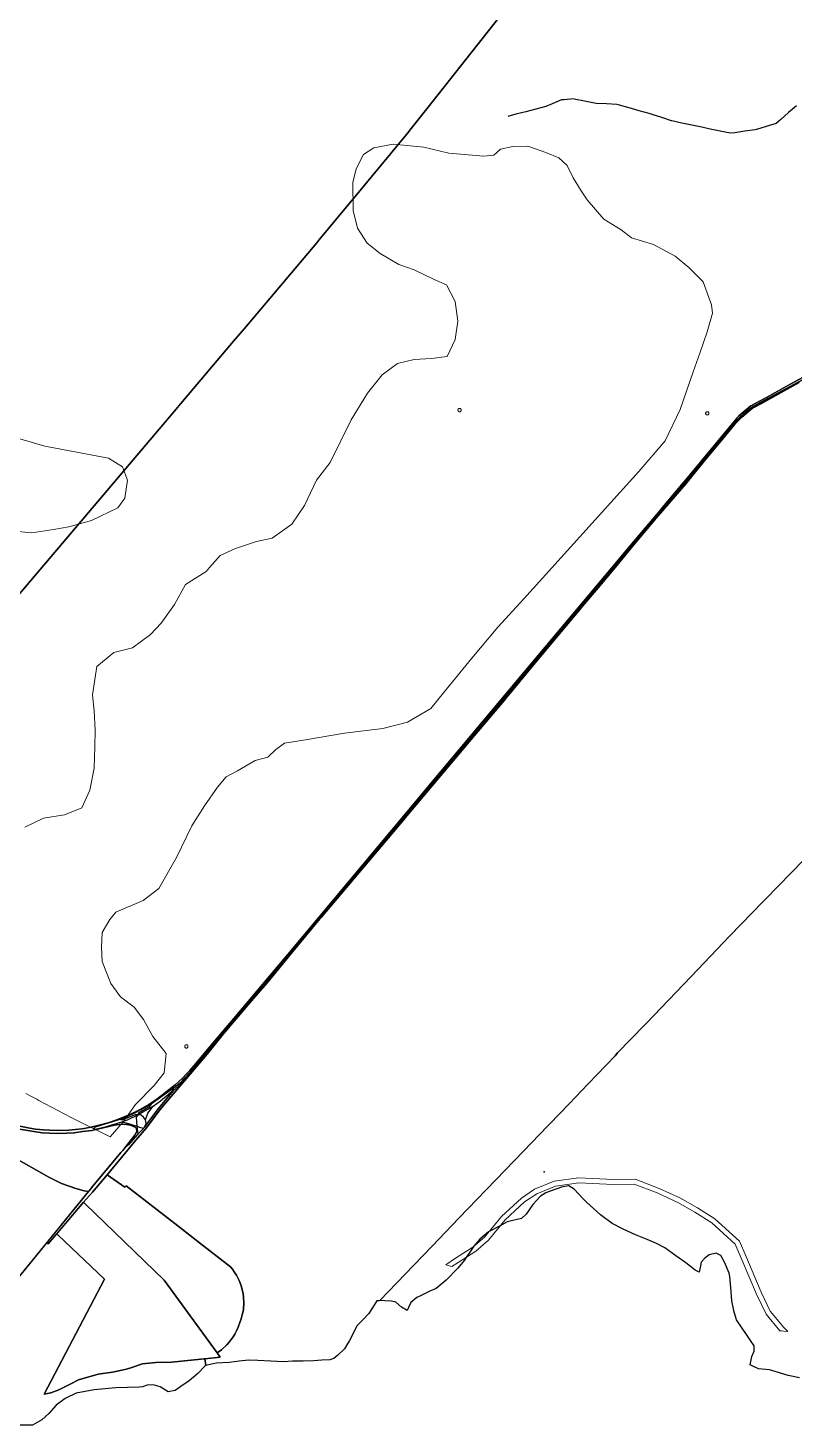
# Model space of a CAD drawing. Header units: metres. Extents: x 3 to 1005126, y 39 to 4383651.
# Drawn here: x 481924 to 483783, y 4356981 to 4360370 of the extents above; entities that cross this region are included whole.
import ezdxf

# ---------------------------------------------------------------- set-up
doc = ezdxf.new("R2010")
doc.units = ezdxf.units.M
doc.header["$MEASUREMENT"] = 0
doc.layers.add('Carreteras_5_km_Cala_Blava', color=2, linetype='Continuous', lineweight=30)
doc.layers.add('Red_hidrologica_Provisional_5_km_Cala_Blava', color=4, linetype='Continuous', lineweight=30)
doc.layers.add('Habitats_5_km_Cala_Blava', color=7, linetype='Continuous', lineweight=9, true_color=0xe7f7d0)
doc.layers.add('TM_Llucmajor', color=7, linetype='Continuous')
doc.layers.add('Yacimientos_arqueologicos_5_km_Cala_Blava', color=7, linetype='Continuous', true_color=0x6c7696)

msp = doc.modelspace()

# ---------------------------------------------------------------- linework, layer by layer
at = {"layer": 'Carreteras_5_km_Cala_Blava'}
for p, q in [((483382.5, 4359105.1, 71.6), (483338.3, 4359052.4, 71.6)), ((482222.4, 4357759.1, 79), (482185.6, 4357739, 80.1)), ((482083.2, 4357700, 84), (482082.6, 4357699.9, 84)), ((482190, 4357686, 80.9), (482166.5, 4357659.4, 81.6)), ((482187.8, 4357706.1, 80.7), (482190, 4357686, 80.9)), ((482190, 4357686, 80.9), (482204.6, 4357701.3, 80.4))]:
    msp.add_line(p, q, dxfattribs=at)
for points in [[(484349.4, 4359816.3, 68.8), (483872.9, 4359553.7, 75.4), (483792, 4359510.1, 75.4), (483740.5, 4359482.3, 75.4), (483683.5, 4359450.3, 75.8), (483664.8, 4359437.4, 75.8), (483649.7, 4359423.8, 75.7), (483382.5, 4359105.1, 71.6)], [(483338.3, 4359052.4, 71.6), (483116.8, 4358788.7, 70.6), (482944.9, 4358584.2, 70.6)], [(482944.9, 4358584.2, 70.6), (482488, 4358038.1, 74.6), (482484.9, 4358034.5, 74.6), (482326.5, 4357847.3, 76.3), (482291.8, 4357810.3, 77), (482277.2, 4357797.7, 77.5)], [(482277.2, 4357797.7, 77.5), (482269.2, 4357793.5, 0), (482259.8, 4357785.6, 78), (482222.4, 4357759.1, 79)], [(482227, 4357754.1, 79), (482245.3, 4357767.3, 0), (482263.9, 4357782.7, 78), (482274.2, 4357792.7, 0), (482277.2, 4357797.7, 77.5)], [(482222.4, 4357759.1, 79), (482217.2, 4357752.1, 0), (482191.8, 4357737.4, 0), (482190, 4357733, 80.1)], [(482190, 4357733, 80.1), (482209, 4357743.4, 0), (482227, 4357754.1, 79)], [(482209, 4357721.3, 80), (482214.3, 4357737.7, 79.6), (482222.7, 4357748.2, 79.2), (482227, 4357754.1, 79)], [(482149.9, 4357722.7, 81.9), (482086.9, 4357703.6, 83.9), (482083.2, 4357700, 84)], [(482083.2, 4357700, 84), (482086.4, 4357698.7, 83.9), (482114.3, 4357705.2, 0), (482151.2, 4357715.9, 81.9)], [(482185.6, 4357739, 80.1), (482163.8, 4357728.3, 81), (482149.9, 4357722.7, 81.9)], [(482190, 4357733, 80.1), (482185.1, 4357733.9, 0), (482151.7, 4357720.4, 0), (482149.9, 4357722.7, 81.9)], [(482151.2, 4357715.9, 81.9), (482165, 4357721.4, 81), (482190, 4357733, 80.1)], [(482151.2, 4357715.9, 81.9), (482161.8, 4357714.1, 81.5), (482187.8, 4357706.1, 80.7)], [(482190, 4357733, 80.1), (482185.8, 4357727.4, 80.5), (482187.8, 4357706.1, 80.7)], [(482209, 4357721.3, 80), (482204.3, 4357728, 80), (482197.9, 4357732.8, 80.1), (482190, 4357733, 80.1)], [(482204.6, 4357701.3, 80.4), (482210.5, 4357712.6, 80.1), (482209, 4357721.3, 80)], [(482187.8, 4357706.1, 80.7), (482194.6, 4357703, 80.6), (482204.6, 4357701.3, 80.4)]]:
    msp.add_polyline3d(points, dxfattribs=at)
at = {"layer": 'Habitats_5_km_Cala_Blava'}
for points in [[(481915.9, 4358431.3), (481960.9, 4358453.3), (482011.9, 4358461.3), (482053.9, 4358478.3), (482073.9, 4358521.3), (482083.9, 4358574.3), (482085.9, 4358626.3), (482086.9, 4358666.3), (482083.9, 4358713.3), (482079.9, 4358752.3), (482090.9, 4358821.3), (482131.9, 4358855.3), (482176.9, 4358866.3), (482220.9, 4358898.3), (482246.9, 4358926.3), (482278.9, 4358971.3), (482305.9, 4359020.3), (482355.9, 4359051.3), (482363.9, 4359061.3), (482389.9, 4359090.3), (482426.9, 4359107.3), (482477.9, 4359124.3), (482515.9, 4359132.3), (482563.9, 4359166.3), (482594.9, 4359211.3), (482623.9, 4359273.3), (482656.9, 4359316.3), (482707.9, 4359419.3), (482747.9, 4359484.3), (482782.9, 4359528.3), (482819.9, 4359556.3), (482860.9, 4359566.3), (482902.9, 4359568.3), (482940.9, 4359573.3), (482959.9, 4359614.3), (482966.9, 4359659.3), (482959.9, 4359706.3), (482938.9, 4359747.3), (482908.9, 4359760.3), (482860.9, 4359783.3), (482823.9, 4359796.3), (482777.9, 4359823.3), (482746.9, 4359848.3), (482722.9, 4359884.3), (482712.9, 4359927.3), (482711.9, 4359995.3), (482719.9, 4360028.3), (482737.9, 4360063.3), (482762.9, 4360079.3), (482809.9, 4360088.3), (482842.9, 4360085.3), (482883.9, 4360081.3), (482944.9, 4360066.3), (483029.9, 4360059.3), (483053.9, 4360061.3), (483069.9, 4360076.3), (483099.9, 4360082.3), (483136.9, 4360083.3), (483179.9, 4360068.3), (483211.9, 4360055.3), (483231.9, 4360036.3), (483246.9, 4360006.3), (483265.9, 4359975.3), (483280.9, 4359953.3), (483320.9, 4359906.3), (483362.9, 4359880.3), (483387.9, 4359861.3), (483441.9, 4359845.3), (483493.9, 4359816.3), (483526.9, 4359789.3), (483561.9, 4359754.3), (483581.9, 4359698.3), (483584.9, 4359678.3), (483571.9, 4359633.3), (483553.9, 4359581.3), (483537.9, 4359536.3), (483505.9, 4359444.3), (483469.9, 4359368.3), (483405.9, 4359294.3), (483126.9, 4358985.3), (483063.9, 4358916.3), (483000.9, 4358841.3), (482931.9, 4358757.3), (482900.9, 4358719.3), (482844.9, 4358686.3), (482784.9, 4358670.3), (482691.9, 4358659.3), (482601.9, 4358644.3), (482545.9, 4358635.3), (482524.9, 4358619.3), (482505.9, 4358601.3), (482474.9, 4358593.3), (482431.9, 4358568.3), (482404.9, 4358553.3), (482383.9, 4358528.3), (482351.9, 4358483.3), (482320.9, 4358434.3), (482283.9, 4358357.3), (482240.9, 4358282.3), (482202.9, 4358253.3), (482136.9, 4358225.3), (482121.9, 4358207.3), (482103.9, 4358175.3), (482101.9, 4358139.3), (482103.9, 4358105.3), (482124.9, 4358052.3), (482147.9, 4358019.3), (482180.9, 4357994.3), (482203.9, 4357964.3), (482226.9, 4357923.3), (482258.9, 4357882.3), (482253.9, 4357835.3), (482229.9, 4357804.3), (482184.9, 4357758.3), (482154.9, 4357716.3), (482123.4, 4357679.8), (482114.9, 4357683.9), (482105.1, 4357688.7), (482066, 4357708.1), (482056.3, 4357713), (482036.9, 4357722.9), (482027.2, 4357727.9), (481949.9, 4357768.3), (481945.1, 4357770.9), (481935.4, 4357776), (481930.6, 4357778.5), (481918.2, 4357785.2)], [(481878.9, 4359380.3), (481964.9, 4359355.3), (482045.9, 4359340.3), (482118.9, 4359326.3), (482152.9, 4359305.3), (482164.9, 4359273.3), (482158.9, 4359229.3), (482141.9, 4359206.3), (482077.9, 4359175.3), (482022.9, 4359160.3), (481985.9, 4359153.3), (481932.9, 4359145.3), (481898.9, 4359148.3)]]:
    msp.add_lwpolyline(points, dxfattribs=at)
for points in [[(482971.2, 4359439.3), (482970.3, 4359439.3), (482969.7, 4359439.3), (482969.2, 4359439.8), (482968.7, 4359439.8), (482968.3, 4359440.3), (482967.9, 4359440.8), (482967.6, 4359441.3), (482967.3, 4359441.8), (482967.1, 4359442.3), (482967, 4359442.8), (482966.9, 4359443.3), (482967, 4359443.8), (482967.1, 4359444.3), (482967.3, 4359444.8), (482967.5, 4359445.3), (482967.8, 4359445.8), (482968.2, 4359446.3), (482968.6, 4359446.3), (482969.1, 4359446.8), (482969.6, 4359447.3), (482970.1, 4359447.3), (482970.7, 4359447.3), (482971.2, 4359447.3), (482971.7, 4359447.3), (482972.3, 4359447.3), (482972.8, 4359446.8), (482973.2, 4359446.8), (482973.7, 4359446.3), (482974, 4359445.8), (482974.3, 4359445.3), (482974.6, 4359444.8), (482974.8, 4359444.3), (482974.9, 4359443.8), (482974.9, 4359443.3), (482974.9, 4359442.8), (482974.8, 4359442.3), (482974.6, 4359441.8), (482974.3, 4359441.3), (482974, 4359440.8), (482973.7, 4359440.3), (482973.2, 4359439.8), (482972.8, 4359439.8), (482972.3, 4359439.3), (482971.7, 4359439.3)], [(482971.7, 4359439.3), (482972.3, 4359439.3), (482972.8, 4359439.8), (482973.2, 4359439.8), (482973.7, 4359440.3), (482974, 4359440.8), (482974.3, 4359441.3), (482974.6, 4359441.8), (482974.8, 4359442.3), (482974.9, 4359442.8), (482974.9, 4359443.3), (482974.9, 4359443.8), (482974.8, 4359444.3), (482974.6, 4359444.8), (482974.3, 4359445.3), (482974, 4359445.8), (482973.7, 4359446.3), (482973.2, 4359446.8), (482972.8, 4359446.8), (482972.3, 4359447.3), (482971.7, 4359447.3), (482971.2, 4359447.3), (482970.7, 4359447.3), (482970.1, 4359447.3), (482969.6, 4359447.3), (482969.1, 4359446.8), (482968.6, 4359446.3), (482968.2, 4359446.3), (482967.8, 4359445.8), (482967.5, 4359445.3), (482967.3, 4359444.8), (482967.1, 4359444.3), (482967, 4359443.8), (482966.9, 4359443.3), (482967, 4359442.8), (482967.1, 4359442.3), (482967.3, 4359441.8), (482967.6, 4359441.3), (482967.9, 4359440.8), (482968.3, 4359440.3), (482968.7, 4359439.8), (482969.2, 4359439.8), (482969.7, 4359439.3), (482970.3, 4359439.3), (482971.2, 4359439.3)], [(483572.2, 4359431.3), (483571.3, 4359431.3), (483570.7, 4359431.3), (483570.2, 4359431.8), (483569.7, 4359431.8), (483569.3, 4359432.3), (483568.9, 4359432.8), (483568.6, 4359433.3), (483568.3, 4359433.8), (483568.1, 4359434.3), (483568, 4359434.8), (483567.9, 4359435.3), (483568, 4359435.8), (483568.1, 4359436.3), (483568.3, 4359436.8), (483568.5, 4359437.3), (483568.8, 4359437.8), (483569.2, 4359438.3), (483569.6, 4359438.3), (483570.1, 4359438.8), (483570.6, 4359439.3), (483571.1, 4359439.3), (483571.7, 4359439.3), (483572.2, 4359439.3), (483572.7, 4359439.3), (483573.3, 4359439.3), (483573.8, 4359438.8), (483574.2, 4359438.8), (483574.7, 4359438.3), (483575, 4359437.8), (483575.4, 4359437.3), (483575.6, 4359436.8), (483575.8, 4359436.3), (483575.9, 4359435.8), (483575.9, 4359435.3), (483575.9, 4359434.8), (483575.8, 4359434.3), (483575.6, 4359433.8), (483575.4, 4359433.3), (483575, 4359432.8), (483574.7, 4359432.3), (483574.2, 4359431.8), (483573.8, 4359431.8), (483573.3, 4359431.3), (483572.7, 4359431.3)], [(482308.1, 4357895.3), (482307.2, 4357895.3), (482306.7, 4357895.3), (482306.2, 4357895.8), (482305.7, 4357895.8), (482305.3, 4357896.3), (482304.9, 4357896.8), (482304.6, 4357897.3), (482304.3, 4357897.8), (482304.1, 4357898.3), (482304, 4357898.8), (482303.9, 4357899.3), (482304, 4357899.8), (482304.1, 4357900.3), (482304.2, 4357900.8), (482304.5, 4357901.3), (482304.8, 4357901.8), (482305.1, 4357902.3), (482305.6, 4357902.3), (482306.1, 4357902.8), (482306.6, 4357903.3), (482307.1, 4357903.3), (482307.6, 4357903.3), (482308.1, 4357903.3), (482308.7, 4357903.3), (482309.2, 4357903.3), (482309.7, 4357902.8), (482310.2, 4357902.8), (482310.6, 4357902.3), (482311, 4357901.8), (482311.3, 4357901.3), (482311.6, 4357900.8), (482311.8, 4357900.3), (482311.9, 4357899.8), (482311.9, 4357899.3), (482311.9, 4357898.8), (482311.8, 4357898.3), (482311.6, 4357897.8), (482311.3, 4357897.3), (482311, 4357896.8), (482310.6, 4357896.3), (482310.2, 4357895.8), (482309.7, 4357895.8), (482309.2, 4357895.3), (482308.7, 4357895.3)], [(483757.8, 4357208.4), (483751.8, 4357209.1), (483748.4, 4357209.4), (483714.8, 4357249.8), (483691.5, 4357297.8), (483654.4, 4357385.8), (483639.9, 4357419.8), (483583.3, 4357471.3), (483541.9, 4357497.3), (483500.2, 4357520.8), (483450.6, 4357543.8), (483394.9, 4357565.3), (483344.8, 4357564.3), (483260.2, 4357568.3), (483203.5, 4357560.3), (483158.8, 4357541.8), (483128.7, 4357521.8), (483081.3, 4357478.3), (483041.2, 4357429.3), (483010.5, 4357402.3), (482967.2, 4357375.3), (482952.3, 4357365.1), (482949.2, 4357366), (482937.3, 4357369.3), (482960.7, 4357385.3), (483003.3, 4357412.3), (483032.6, 4357437.3), (483072.6, 4357486.3), (483121.2, 4357530.8), (483153.1, 4357552.8), (483200.3, 4357572.3), (483259.7, 4357580.3), (483345, 4357576.3), (483397, 4357577.3), (483455.3, 4357554.8), (483505.7, 4357531.8), (483548, 4357507.3), (483590.6, 4357481.3), (483649.9, 4357426.8), (483665.5, 4357390.8), (483702.4, 4357302.8), (483725, 4357256.8), (483757.4, 4357217.3), (483767.3, 4357207.3)], [(483757.8, 4357208.4), (483751.8, 4357209.1), (483748.4, 4357209.4), (483714.8, 4357249.8), (483691.5, 4357297.8), (483654.4, 4357385.8), (483639.9, 4357419.8), (483583.3, 4357471.3), (483541.9, 4357497.3), (483500.2, 4357520.8), (483450.6, 4357543.8), (483394.9, 4357565.3), (483344.8, 4357564.3), (483260.2, 4357568.3), (483203.5, 4357560.3), (483158.8, 4357541.8), (483128.7, 4357521.8), (483081.3, 4357478.3), (483041.2, 4357429.3), (483010.5, 4357402.3), (482967.2, 4357375.3), (482952.3, 4357365.1), (482949.2, 4357366), (482937.3, 4357369.3), (482960.7, 4357385.3), (483003.3, 4357412.3), (483032.6, 4357437.3), (483072.6, 4357486.3), (483121.2, 4357530.8), (483153.1, 4357552.8), (483200.3, 4357572.3), (483259.7, 4357580.3), (483345, 4357576.3), (483397, 4357577.3), (483455.3, 4357554.8), (483505.7, 4357531.8), (483548, 4357507.3), (483590.6, 4357481.3), (483649.9, 4357426.8), (483665.5, 4357390.8), (483702.4, 4357302.8), (483725, 4357256.8), (483757.4, 4357217.3), (483767.3, 4357207.3)]]:
    msp.add_lwpolyline(points, close=True, dxfattribs=at)
at = {"layer": 'Red_hidrologica_Provisional_5_km_Cala_Blava'}
msp.add_lwpolyline([(483788.4, 4360181.1), (483769.3, 4360164.8), (483750.3, 4360148.6), (483738.9, 4360138.8), (483715, 4360131.4), (483691.1, 4360124), (483688.2, 4360123.1), (483663.4, 4360119.6), (483638.6, 4360116.2), (483627.8, 4360114.7), (483603.3, 4360119.8), (483578.9, 4360125), (483559, 4360129.2), (483534.5, 4360134.4), (483510.1, 4360139.6), (483485.6, 4360144.8), (483485.3, 4360144.8), (483461.6, 4360152.7), (483437.9, 4360160.7), (483431, 4360162.9), (483406.9, 4360169.6), (483382.8, 4360176.3), (483358.7, 4360183), (483352.5, 4360184.7), (483327.5, 4360186), (483302.6, 4360187.4), (483298.2, 4360187.6), (483273.7, 4360192.7), (483249.3, 4360197.8), (483248.7, 4360198), (483223.8, 4360196), (483218.5, 4360195.6), (483195.3, 4360186.1), (483179.9, 4360179.9), (483155.7, 4360173.5), (483131.5, 4360167.1), (483107.3, 4360160.8), (483088.1, 4360155.7)], dxfattribs=at)
at = {"layer": 'TM_Llucmajor', "linetype": 'Continuous', "flags": 128}
for points in [[(481898.9, 4358992.4), (482287.4, 4359450.6), (482288.3, 4359451.7), (482289.1, 4359452.6), (482294.6, 4359459.1), (482422.6, 4359610.1), (482449.2, 4359641.5), (482624.3, 4359849.3), (482629.5, 4359855.5), (482712.8, 4359955.7), (482713.3, 4359956.3), (482846.2, 4360117), (482850.6, 4360122.3), (482895, 4360178.5), (482986.1, 4360293.8), (483080.9, 4360413.7)], [(483080.9, 4360413.7), (482986.1, 4360293.8), (482895, 4360178.5), (482850.6, 4360122.3), (482846.2, 4360117), (482713.3, 4359956.3), (482712.8, 4359955.7), (482629.5, 4359855.5), (482624.3, 4359849.3), (482449.2, 4359641.5), (482422.6, 4359610.1), (482294.6, 4359459.1), (482289.1, 4359452.6), (482288.3, 4359451.7), (482287.4, 4359450.6), (481898.9, 4358992.4)], [(483795, 4359509.7), (483702.1, 4359458.4), (483685, 4359449.6), (483682.6, 4359448.4), (483655.6, 4359426.3), (483639, 4359409.1), (483616.2, 4359381.5), (483560.5, 4359314), (483520.2, 4359264.6), (483453.1, 4359186.7), (483452.2, 4359185.7), (483448, 4359180.7), (483388.4, 4359109.9), (483374.5, 4359092.9), (483345.3, 4359056.8), (483307.3, 4359011.9), (483269.6, 4358967.5), (483268.4, 4358966), (483267.4, 4358964.8), (483162.4, 4358840), (483162.1, 4358839.6), (483085.8, 4358746.9), (483084.1, 4358744.9), (483079.7, 4358739.6), (483007.1, 4358653.7), (482838.9, 4358453.8), (482837.2, 4358451.7), (482634.1, 4358211.1), (482631.9, 4358208.5), (482562.6, 4358124.3), (482503.9, 4358053.4), (482465.8, 4358009.5), (482401.6, 4357933.8), (482400.7, 4357932.7), (482358.2, 4357880.8), (482243.2, 4357745.1), (482211, 4357701.9), (482185, 4357672.2), (482116.1, 4357588), (482080, 4357545.9), (482058.7, 4357521.1), (481972.9, 4357420.1), (481969.1, 4357422.7), (482070.8, 4357547.2), (482072, 4357548.6), (482081.3, 4357559.8), (482149, 4357641.7), (482153.5, 4357646.4), (482206.3, 4357703), (482240.5, 4357749), (482276.4, 4357792.1), (482290.6, 4357804.8), (482416.4, 4357954.6), (482416.4, 4357954.6), (482554.5, 4358117.4), (482747.2, 4358350.6), (483010.9, 4358663.1), (483215.8, 4358907.6), (483266.1, 4358967.7), (483330.7, 4359044.8), (483525.7, 4359277.6), (483642.6, 4359415.3), (483646.3, 4359420.1), (483652.7, 4359427.3), (483659.6, 4359433.8), (483664.7, 4359437.9), (483667, 4359439.7), (483683.4, 4359451.9), (483859.4, 4359547.4)], [(483859.4, 4359547.4), (483683.4, 4359451.9), (483667, 4359439.7), (483664.7, 4359437.9), (483659.6, 4359433.8), (483652.7, 4359427.3), (483646.3, 4359420.1), (483642.6, 4359415.3), (483525.7, 4359277.6), (483330.7, 4359044.8), (483266.1, 4358967.7), (483215.8, 4358907.6), (483010.9, 4358663.1), (482747.2, 4358350.6), (482554.5, 4358117.4), (482416.4, 4357954.6), (482414.3, 4357956.7), (482554.3, 4358122.6), (482880.6, 4358512.9), (482884.2, 4358517.2), (483072.6, 4358741.9), (483339.6, 4359059.7), (483384, 4359113), (483384.7, 4359113.9), (483457.9, 4359199.9), (483459.6, 4359202), (483514.7, 4359267.8), (483514.9, 4359268.1), (483555.8, 4359317.1), (483558.9, 4359320.9), (483641.8, 4359421), (483644.9, 4359424.7), (483648.3, 4359428.8), (483648.4, 4359428.9), (483677.9, 4359453.1), (483680.7, 4359454.7), (483680.7, 4359454.7), (483715.6, 4359474.1), (483776.1, 4359507.4), (483822.2, 4359532.8)], [(483822.2, 4359532.8), (483776.1, 4359507.4), (483715.6, 4359474.1), (483677.9, 4359453.1), (483648.4, 4359428.9), (483648.3, 4359428.8), (483644.9, 4359424.7), (483641.8, 4359421), (483558.9, 4359320.9), (483555.8, 4359317.1), (483514.9, 4359268.1), (483514.7, 4359267.8), (483459.6, 4359202), (483457.9, 4359199.9), (483384.7, 4359113.9), (483384, 4359113), (483339.6, 4359059.7), (483072.6, 4358741.9), (482884.2, 4358517.2), (482880.6, 4358512.9), (482554.3, 4358122.6), (482386.3, 4357923.7), (482355.6, 4357887.3), (482331.7, 4357858.5), (482316.1, 4357841.1), (482308.3, 4357832.5), (482298.2, 4357822), (482280.5, 4357806.3), (482250.1, 4357781.6), (482233.3, 4357768.7), (482216.9, 4357758.4), (482194, 4357745.4), (482171, 4357733.8), (482139.5, 4357720.8), (482117.9, 4357713.6), (482096.7, 4357708), (482075.9, 4357703.3), (482060, 4357700.5), (482053.9, 4357699.4), (482038.6, 4357697.4), (482022.7, 4357695.8), (481998.2, 4357695.3), (481977, 4357695.7), (481961.5, 4357696.7), (481942.2, 4357698.7), (481928.3, 4357700.8), (481887.6, 4357709)], [(483969, 4358519.4), (483776.3, 4358321.3), (483712.5, 4358255.7), (483707.8, 4358250.8), (483626.8, 4358167.6), (483532.7, 4358069), (483424.1, 4357955.2), (483419.9, 4357950.9), (483354.5, 4357883.3), (483348.1, 4357876.6), (483283.2, 4357808.8), (483236.7, 4357760.2), (483189.2, 4357710.5), (483188.4, 4357709.7), (483184.6, 4357705.7), (483126, 4357645.3), (483035.9, 4357552.4), (483035.1, 4357551.7), (482969.4, 4357482.4), (482904.2, 4357414.6), (482859.8, 4357368.5), (482777.1, 4357282.4), (482774.6, 4357282.3), (482769.9, 4357281.9), (482750.7, 4357250.9), (482736, 4357235.5), (482722.7, 4357221.8), (482704.2, 4357185.5), (482697.7, 4357175.5), (482691.3, 4357165.9), (482675.7, 4357149.8), (482665.7, 4357141.7), (482656.2, 4357138.9), (482636.4, 4357137.8), (482616.9, 4357136.4), (482591.3, 4357135.8), (482565.8, 4357135.7), (482543.8, 4357134.3), (482512.9, 4357135.2), (482481.3, 4357137.3), (482458.9, 4357138.2), (482435.9, 4357136), (482411.6, 4357132), (482380.5, 4357130.8), (482358.2, 4357126.2), (482355.4, 4357124.8), (482352.8, 4357141.3), (482389.6, 4357145.7), (482382.3, 4357156), (482392.9, 4357163.4), (482406, 4357175.4), (482411.5, 4357181.8), (482416.5, 4357188.2), (482421.4, 4357195), (482425.2, 4357201.2), (482429.7, 4357209.5), (482433.5, 4357217.8), (482437.8, 4357229.7), (482441, 4357238.7), (482443.5, 4357248), (482445.1, 4357254), (482446.2, 4357261), (482447.3, 4357276.3), (482446.6, 4357290.8), (482445.4, 4357300), (482443.6, 4357308.3), (482442, 4357315.7), (482439.5, 4357323.2), (482436.4, 4357331.2), (482433.6, 4357336.3), (482429.4, 4357344.6), (482423.9, 4357352.3), (482420.2, 4357358.6), (482415, 4357364.6), (482415, 4357364.6), (482340.1, 4357422.7), (482287.2, 4357463.8), (482237, 4357502.8), (482161.7, 4357561.2), (482158.4, 4357557.6), (482116.1, 4357588), (482185, 4357672.2), (482211, 4357701.9), (482243.2, 4357745.1), (482358.2, 4357880.8), (482400.7, 4357932.7), (482401.6, 4357933.8), (482465.8, 4358009.5), (482503.9, 4358053.4), (482562.6, 4358124.3), (482631.9, 4358208.5), (482634.1, 4358211.1), (482837.2, 4358451.7), (482838.9, 4358453.8), (483007.1, 4358653.7), (483079.7, 4358739.6), (483084.1, 4358744.9), (483085.8, 4358746.9), (483162.1, 4358839.6), (483162.4, 4358840), (483267.4, 4358964.8), (483268.4, 4358966), (483269.6, 4358967.5), (483307.3, 4359011.9), (483345.3, 4359056.8), (483374.5, 4359092.9), (483388.4, 4359109.9), (483448, 4359180.7), (483452.2, 4359185.7), (483453.1, 4359186.7), (483520.2, 4359264.6), (483560.5, 4359314), (483616.2, 4359381.5), (483639, 4359409.1), (483655.6, 4359426.3), (483682.6, 4359448.4), (483685, 4359449.6), (483702.1, 4359458.4), (483795, 4359509.7)], [(483795.7, 4357094.9), (483768.5, 4357100.9), (483738.8, 4357110.1), (483722.7, 4357114.7), (483696.3, 4357116.9), (483680.6, 4357124.6), (483676.4, 4357126.6), (483679.8, 4357147), (483685.5, 4357160), (483685.6, 4357165.4), (483685.9, 4357172.5), (483677, 4357185.5), (483668.5, 4357198.1), (483642.8, 4357236.1), (483636.7, 4357257.6), (483636.4, 4357258.9), (483631.7, 4357282.2), (483629.4, 4357314.5), (483626.4, 4357340.7), (483625.4, 4357349.3), (483614, 4357375.5), (483604.6, 4357392.1), (483593.9, 4357397.9), (483576.3, 4357393.3), (483566.3, 4357385.5), (483556.9, 4357376), (483555.3, 4357366.7), (483552.6, 4357351.3), (483542.3, 4357356.4), (483520.2, 4357374.3), (483495.3, 4357390.8), (483469, 4357410.7), (483449, 4357420.7), (483425.9, 4357430.8), (483397.8, 4357442.5), (483367.7, 4357455.6), (483341.5, 4357470), (483312.5, 4357490.5), (483279.2, 4357521.5), (483271.1, 4357529.1), (483249.1, 4357553.2), (483235.7, 4357560.6), (483234.9, 4357561.1), (483218, 4357557.4), (483193.2, 4357549), (483180.5, 4357543.8), (483166.9, 4357536.3), (483148.5, 4357516), (483132.3, 4357492.3), (483121, 4357481.7), (483086.2, 4357473.8), (483069.1, 4357464.3), (483041, 4357449.2), (483019.8, 4357431.4), (483005.3, 4357414.8), (482982, 4357380), (482966.6, 4357361), (482938.7, 4357332), (482914.2, 4357312.3), (482899.1, 4357305.6), (482877.5, 4357295.3), (482866.9, 4357290.4), (482852.7, 4357277.6), (482847.1, 4357265.5), (482843.7, 4357258.8), (482830.4, 4357266.4), (482816.6, 4357278.9), (482805.5, 4357280.9), (482789.8, 4357282.2), (482779.9, 4357282.6), (482777.1, 4357282.4), (482859.8, 4357368.5), (482904.2, 4357414.6), (482969.4, 4357482.4), (483035.1, 4357551.7), (483035.9, 4357552.4), (483126, 4357645.3), (483184.6, 4357705.7), (483188.4, 4357709.7), (483189.2, 4357710.5), (483236.7, 4357760.2), (483283.2, 4357808.8), (483348.1, 4357876.6), (483354.5, 4357883.3), (483419.9, 4357950.9), (483424.1, 4357955.2), (483532.7, 4358069), (483626.8, 4358167.6), (483707.8, 4358250.8), (483712.5, 4358255.7), (483776.3, 4358321.3), (483969, 4358519.4)], [(481887.6, 4357709), (481928.3, 4357700.8), (481942.2, 4357698.7), (481961.5, 4357696.7), (481977, 4357695.7), (481998.2, 4357695.3), (482022.7, 4357695.8), (482038.6, 4357697.4), (482053.9, 4357699.4), (482060, 4357700.5), (482075.9, 4357703.3), (482096.7, 4357708), (482117.9, 4357713.6), (482139.5, 4357720.8), (482171, 4357733.8), (482194, 4357745.4), (482216.9, 4357758.4), (482233.3, 4357768.7), (482250.1, 4357781.6), (482280.5, 4357806.3), (482298.2, 4357822), (482308.3, 4357832.5), (482316.1, 4357841.1), (482316.1, 4357841.1), (482331.7, 4357858.5), (482355.6, 4357887.3), (482386.3, 4357923.7), (482414.3, 4357956.7), (482416.4, 4357954.6), (482290.6, 4357804.8), (482276.4, 4357792.1), (482240.5, 4357749), (482206.3, 4357703), (482153.5, 4357646.4), (482174.2, 4357672.8), (482183.3, 4357684.3), (482187.6, 4357692.9), (482186.7, 4357700.3), (482184, 4357703), (482172.1, 4357708.2), (482162.5, 4357710.2), (482150.5, 4357710.7), (482133.8, 4357708.3), (482078.7, 4357695.5), (482056, 4357692.5), (482036.1, 4357689.8), (482017.8, 4357688.4), (481995.4, 4357688.1), (481958.1, 4357689.9), (481903.1, 4357698.1)], [(481903.1, 4357698.1), (481958.1, 4357689.9), (481995.4, 4357688.1), (482017.8, 4357688.4), (482036.1, 4357689.8), (482056, 4357692.5), (482078.7, 4357695.5), (482133.8, 4357708.3), (482150.5, 4357710.7), (482162.5, 4357710.2), (482172.1, 4357708.2), (482184, 4357703), (482186.7, 4357700.3), (482187.6, 4357692.9), (482183.3, 4357684.3), (482174.2, 4357672.8), (482153.5, 4357646.4), (482149, 4357641.7), (482081.3, 4357559.8), (482072, 4357548.6), (482070.8, 4357547.2), (482059.8, 4357549.2), (482040, 4357554.6), (482004.7, 4357566.9), (481974.6, 4357582.1), (481882.9, 4357634.1)], [(481882.9, 4357634.1), (481974.6, 4357582.1), (482004.7, 4357566.9), (482040, 4357554.6), (482059.8, 4357549.2), (482070.8, 4357547.2), (481803.1, 4357219.7)], [(481803.1, 4357219.7), (481969.1, 4357422.7), (481972.9, 4357420.1), (481993.8, 4357444.6), (481997.1, 4357441.7), (481997.1, 4357441.7), (482109.4, 4357334.9), (481963.3, 4357055.8), (481979.2, 4357058.6), (481998.4, 4357066.4), (482027.5, 4357080.2), (482046, 4357090.2), (482094.2, 4357103.7), (482129, 4357109.1), (482162.4, 4357116.3), (482175.7, 4357120.5), (482201.9, 4357129.4), (482233.8, 4357132.2), (482271.6, 4357132.8), (482327.6, 4357138.9), (482351.1, 4357141.1), (482352.8, 4357141.3), (482355.4, 4357124.8), (482352.6, 4357123.4), (482336.1, 4357105.9), (482314.9, 4357088.2), (482294.6, 4357073.8), (482281.1, 4357064.6), (482263.8, 4357060.8), (482244.1, 4357073.3), (482227.8, 4357078), (482213, 4357077), (482201.4, 4357073.1), (482193.7, 4357072.4), (482136.6, 4357071.3), (482083.9, 4357066.3), (482040.8, 4357057.6), (482014.2, 4357045.4), (481992.4, 4357029.2), (481974.1, 4357008.8), (481957.3, 4356993.4), (481934.4, 4356980.7), (481904, 4356980.6)]]:
    msp.add_lwpolyline(points, dxfattribs=at)
for points in [[(482415, 4357364.6), (482420.2, 4357358.6), (482423.9, 4357352.3), (482429.4, 4357344.6), (482433.6, 4357336.3), (482436.4, 4357331.2), (482439.5, 4357323.2), (482442, 4357315.7), (482443.6, 4357308.3), (482445.4, 4357300), (482446.6, 4357290.8), (482447.3, 4357276.3), (482446.2, 4357261), (482445.1, 4357254), (482443.5, 4357248), (482441, 4357238.7), (482437.8, 4357229.7), (482433.5, 4357217.8), (482429.7, 4357209.5), (482425.2, 4357201.2), (482421.4, 4357195), (482416.5, 4357188.2), (482411.5, 4357181.8), (482406, 4357175.4), (482392.9, 4357163.4), (482382.3, 4357156), (482254.4, 4357331.8), (482062.2, 4357517.7), (482058.7, 4357521.1), (482080, 4357545.9), (482116.1, 4357588), (482158.4, 4357557.6), (482161.7, 4357561.2), (482237, 4357502.8), (482287.2, 4357463.8), (482340.1, 4357422.7), (482415, 4357364.6)], [(481997.1, 4357441.7), (481993.8, 4357444.6), (482058.7, 4357521.1), (482062.2, 4357517.7), (482254.4, 4357331.8), (482382.3, 4357156), (482389.6, 4357145.7), (482352.8, 4357141.3), (482351.1, 4357141.1), (482327.6, 4357138.9), (482271.6, 4357132.8), (482233.8, 4357132.2), (482201.9, 4357129.4), (482175.7, 4357120.5), (482162.4, 4357116.3), (482129, 4357109.1), (482094.2, 4357103.7), (482046, 4357090.2), (482027.5, 4357080.2), (481998.4, 4357066.4), (481979.2, 4357058.6), (481963.3, 4357055.8), (482109.4, 4357334.9), (481997.1, 4357441.7)]]:
    msp.add_lwpolyline(points, close=True, dxfattribs=at)
at = {"layer": 'Yacimientos_arqueologicos_5_km_Cala_Blava'}
msp.add_point((483176, 4357595.1, 64.2), dxfattribs=at)

doc.saveas('drawing.dxf')
